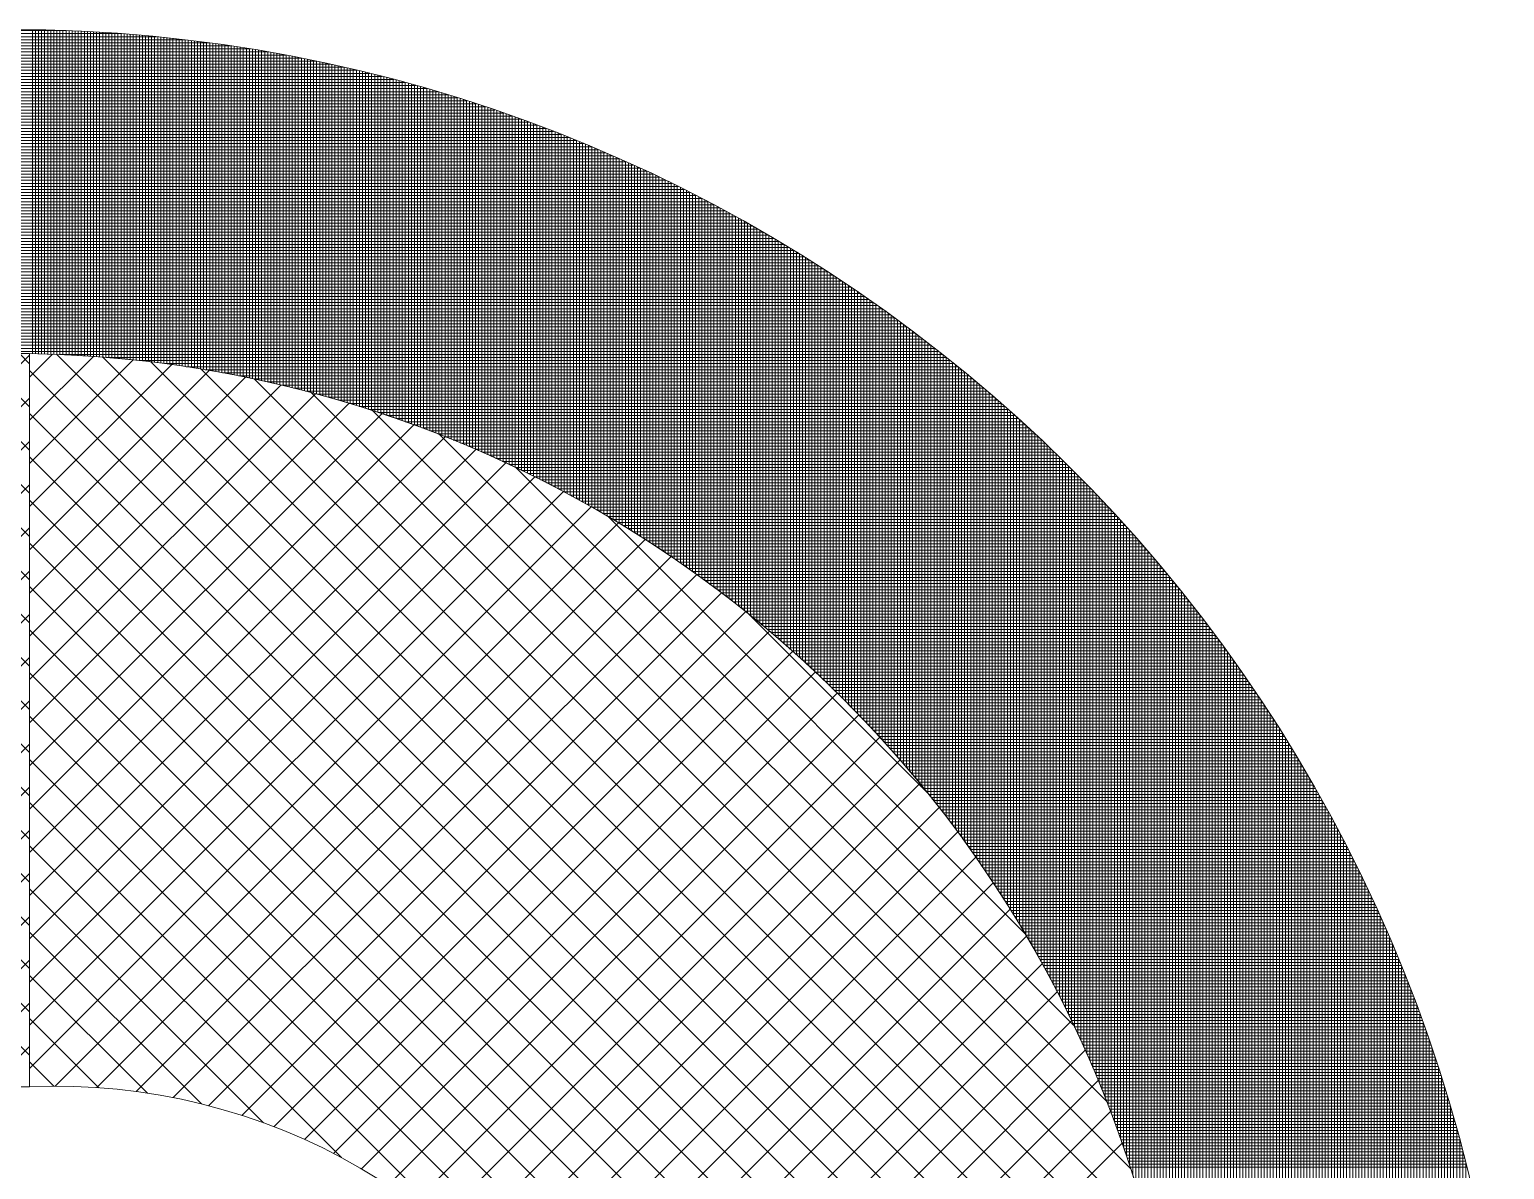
# Model space of a CAD drawing. Header units: inches. Extents: x -675 to 1187, y -924 to 1124.
# Drawn here: x 120.4 to 180.7, y 954.5 to 1001.2 of the extents above; entities that cross this region are included whole.
import ezdxf

# ---------------------------------------------------------------- set-up
doc = ezdxf.new("R2010")
doc.units = ezdxf.units.IN
doc.header["$MEASUREMENT"] = 0
for name, color, linetype, lineweight in [('A-Flor-Case', 7, 'Continuous', 20), ('A-Flor-Case-hatch', 50, 'Continuous', 9), ('Base_dwg', 8, 'Continuous', 9), ('core and shell', 50, 'Continuous', 9)]:
    doc.layers.add(name, color=color, linetype=linetype, lineweight=lineweight)

# ---------------------------------------------------------------- blocks, each defined once
blk = doc.blocks.new('Base_dwg-531197-Level 1 Copy 1')
at = {"layer": 'A-Flor-Case-hatch'}
h = blk.add_hatch(dxfattribs=at)
h.set_pattern_fill('FP_3', color=256, style=0, pattern_type=2)
h.set_pattern_definition([(135, (1250.674, 1815.875), (-0.8838835, -0.8838835), []), (225, (1250.674, 1815.875), (0.8838835, -0.8838835), [])])
h.paths.add_polyline_path([(1104.411, 1746.919), (1104.411, 1776.919), (914.894, 1776.919), (914.894, 1881.875), (1121.157, 1881.875), (1121.157, 1911.875), (884.894, 1911.875), (884.894, 1746.919), (1004.325, 1746.919)], flags=0)
at = {"layer": 'A-Flor-Case'}
blk.add_line((1121.157, 1911.868), (1121.157, 1881.875), dxfattribs=at)
at = {"layer": 'A-Flor-Case', "flags": 128}
blk.add_lwpolyline([(1104.411, 1746.919), (1104.411, 1776.919), (914.894, 1776.919), (914.894, 1881.875), (1121.157, 1881.875), (1121.157, 1911.875), (884.894, 1911.875), (884.894, 1746.919)], close=True, dxfattribs=at)
at = {"layer": 'A-Flor-Case'}
for centre, radius, start, end in [((1120.34, 1863.686), 48.189, 5.69455, 89.02903), ((1122.221, 1857.049), 24.849, 27.35656, 92.45545)]:
    blk.add_arc(centre, radius, start, end, dxfattribs=at)
at = {"layer": 'A-Flor-Case-hatch'}
for p, q in [((1121.157, 1910.908), (1122.092, 1911.843)), ((1121.157, 1909.14), (1123.769, 1911.753)), ((1122.266, 1911.836), (1165.635, 1868.468)), ((1124.146, 1911.724), (1167.403, 1868.468)), ((1121.157, 1907.372), (1125.393, 1911.609)), ((1121.157, 1905.605), (1126.969, 1911.417)), ((1121.157, 1903.837), (1128.499, 1911.179)), ((1121.157, 1911.178), (1163.867, 1868.468)), ((1126.11, 1911.528), (1168.182, 1869.456)), ((1128.172, 1911.234), (1167.888, 1871.518)), ((1121.157, 1902.069), (1129.987, 1910.899)), ((1121.157, 1900.301), (1131.435, 1910.58)), ((1130.35, 1910.824), (1167.478, 1873.696)), ((1121.157, 1898.534), (1132.847, 1910.224)), ((1132.671, 1910.271), (1166.924, 1876.017)), ((1121.157, 1896.766), (1134.223, 1909.832)), ((1121.157, 1909.411), (1162.099, 1868.468)), ((1121.157, 1894.998), (1135.565, 1909.407)), ((1135.174, 1909.535), (1166.189, 1878.52)), ((1121.157, 1893.23), (1136.875, 1908.949)), ((1121.157, 1891.463), (1138.155, 1908.461)), ((1137.925, 1908.552), (1165.206, 1881.271)), ((1121.157, 1889.695), (1139.405, 1907.943)), ((1121.157, 1907.643), (1160.332, 1868.468)), ((1121.157, 1887.927), (1140.626, 1907.397)), ((1141.044, 1907.2), (1163.854, 1884.39)), ((1121.157, 1886.159), (1141.82, 1906.823)), ((1121.157, 1884.391), (1142.987, 1906.222)), ((1121.157, 1905.875), (1158.564, 1868.468)), ((1121.157, 1882.624), (1144.127, 1905.595)), ((1144.817, 1905.196), (1161.85, 1888.163)), ((1122.198, 1881.898), (1145.242, 1904.942)), ((1121.157, 1904.107), (1156.796, 1868.468)), ((1123.909, 1881.84), (1146.332, 1904.264)), ((1125.515, 1881.679), (1147.398, 1903.562)), ((1127.032, 1881.428), (1148.439, 1902.835)), ((1121.157, 1902.339), (1155.028, 1868.468)), ((1128.471, 1881.099), (1149.456, 1902.084)), ((1129.84, 1880.701), (1150.45, 1901.31)), ((1150.553, 1901.227), (1157.881, 1893.899)), ((1121.157, 1900.572), (1153.261, 1868.468)), ((1131.147, 1880.239), (1151.42, 1900.513)), ((1132.395, 1879.72), (1152.367, 1899.692)), ((1121.157, 1898.804), (1151.493, 1868.468)), ((1133.588, 1879.145), (1153.291, 1898.848)), ((1134.73, 1878.52), (1154.192, 1897.982)), ((1121.157, 1897.036), (1149.725, 1868.468)), ((1135.823, 1877.845), (1155.07, 1897.092)), ((1136.868, 1877.122), (1155.926, 1896.18)), ((1121.157, 1895.268), (1147.957, 1868.468)), ((1137.867, 1876.353), (1156.758, 1895.244)), ((1138.821, 1875.54), (1157.567, 1894.285)), ((1121.157, 1893.501), (1146.19, 1868.468)), ((1139.73, 1874.681), (1158.353, 1893.303)), ((1140.595, 1873.778), (1159.115, 1892.298)), ((1121.157, 1891.733), (1133.915, 1878.974)), ((1141.415, 1872.83), (1159.854, 1891.269)), ((1142.19, 1871.838), (1160.569, 1890.216)), ((1121.157, 1889.965), (1130.724, 1880.398)), ((1142.919, 1870.799), (1161.259, 1889.138)), ((1121.157, 1888.197), (1128.181, 1881.172)), ((1143.601, 1869.713), (1161.924, 1888.036)), ((1121.157, 1886.43), (1125.973, 1881.613)), ((1144.234, 1868.578), (1162.564, 1886.908)), ((1145.891, 1868.468), (1163.178, 1885.755)), ((1121.157, 1884.662), (1123.983, 1881.835)), ((1147.659, 1868.468), (1163.766, 1884.575)), ((1149.427, 1868.468), (1164.327, 1883.367)), ((1121.157, 1882.894), (1122.153, 1881.898)), ((1151.195, 1868.468), (1164.859, 1882.132)), ((1152.962, 1868.468), (1165.362, 1880.867)), ((1154.73, 1868.468), (1165.835, 1879.572))]:
    blk.add_line(p, q, dxfattribs=at)
at = {"layer": 'core and shell'}
for p, q in [((1121.27, 1911.866), (1121.27, 1925.118)), ((1121.395, 1911.863), (1121.395, 1925.116)), ((1121.52, 1911.861), (1121.52, 1925.114)), ((1121.645, 1911.857), (1121.645, 1925.111)), ((1121.77, 1911.854), (1121.77, 1925.108)), ((1121.895, 1911.85), (1121.895, 1925.105)), ((1122.02, 1911.846), (1122.02, 1925.102)), ((1122.145, 1911.841), (1122.145, 1925.098)), ((1122.27, 1911.836), (1122.27, 1925.095)), ((1122.395, 1911.831), (1122.395, 1925.091)), ((1122.52, 1911.826), (1122.52, 1925.086)), ((1122.645, 1911.82), (1122.645, 1925.082)), ((1122.77, 1911.814), (1122.77, 1925.077)), ((1122.895, 1911.807), (1122.895, 1925.072)), ((1123.02, 1911.8), (1123.02, 1925.066)), ((1123.145, 1911.793), (1123.145, 1925.061)), ((1123.27, 1911.786), (1123.27, 1925.055)), ((1123.395, 1911.778), (1123.395, 1925.049)), ((1123.52, 1911.77), (1123.52, 1925.043)), ((1123.645, 1911.761), (1123.645, 1925.036)), ((1123.77, 1911.753), (1123.77, 1925.029)), ((1123.895, 1911.744), (1123.895, 1925.022)), ((1124.02, 1911.734), (1124.02, 1925.015)), ((1124.145, 1911.724), (1124.145, 1925.007)), ((1124.27, 1911.714), (1124.27, 1924.999)), ((1124.395, 1911.704), (1124.395, 1924.991)), ((1124.52, 1911.693), (1124.52, 1924.983)), ((1124.645, 1911.682), (1124.645, 1924.974)), ((1124.77, 1911.671), (1124.77, 1924.965)), ((1124.895, 1911.659), (1124.895, 1924.956)), ((1125.02, 1911.647), (1125.02, 1924.946)), ((1125.145, 1911.635), (1125.145, 1924.937)), ((1125.27, 1911.622), (1125.27, 1924.927)), ((1125.395, 1911.609), (1125.395, 1924.917)), ((1125.52, 1911.596), (1125.52, 1924.906)), ((1125.77, 1911.568), (1125.77, 1924.885)), ((1125.895, 1911.554), (1125.895, 1924.873)), ((1126.02, 1911.539), (1126.02, 1924.862)), ((1126.145, 1911.524), (1126.145, 1924.85)), ((1126.27, 1911.509), (1126.27, 1924.838)), ((1126.395, 1911.493), (1126.395, 1924.826)), ((1126.52, 1911.477), (1126.52, 1924.813)), ((1126.645, 1911.461), (1126.645, 1924.801)), ((1126.77, 1911.444), (1126.77, 1924.788)), ((1126.895, 1911.427), (1126.895, 1924.774)), ((1127.02, 1911.41), (1127.02, 1924.761)), ((1127.145, 1911.392), (1127.145, 1924.747)), ((1127.27, 1911.374), (1127.27, 1924.733)), ((1127.395, 1911.356), (1127.395, 1924.719)), ((1127.52, 1911.337), (1127.52, 1924.704)), ((1127.645, 1911.318), (1127.645, 1924.689)), ((1127.77, 1911.299), (1127.77, 1924.674)), ((1127.895, 1911.279), (1127.895, 1924.659)), ((1128.02, 1911.259), (1128.02, 1924.643)), ((1128.145, 1911.239), (1128.145, 1924.627)), ((1128.27, 1911.218), (1128.27, 1924.611)), ((1128.395, 1911.197), (1128.395, 1924.595)), ((1128.52, 1911.176), (1128.52, 1924.578)), ((1128.645, 1911.154), (1128.645, 1924.561)), ((1128.77, 1911.132), (1128.77, 1924.544)), ((1128.895, 1911.109), (1128.895, 1924.526)), ((1129.02, 1911.087), (1129.02, 1924.509)), ((1129.145, 1911.064), (1129.145, 1924.491)), ((1129.27, 1911.04), (1129.27, 1924.472)), ((1129.395, 1911.017), (1129.395, 1924.454)), ((1129.52, 1910.992), (1129.52, 1924.435)), ((1129.645, 1910.968), (1129.645, 1924.416)), ((1129.77, 1910.943), (1129.77, 1924.397)), ((1129.895, 1910.918), (1129.895, 1924.377)), ((1130.02, 1910.893), (1130.02, 1924.358)), ((1130.145, 1910.867), (1130.145, 1924.337)), ((1130.27, 1910.841), (1130.27, 1924.317)), ((1130.395, 1910.814), (1130.395, 1924.297)), ((1130.52, 1910.787), (1130.52, 1924.276)), ((1130.645, 1910.76), (1130.645, 1924.255)), ((1130.77, 1910.733), (1130.77, 1924.233)), ((1130.895, 1910.705), (1130.895, 1924.211)), ((1131.02, 1910.677), (1131.02, 1924.19)), ((1131.145, 1910.648), (1131.145, 1924.167)), ((1131.27, 1910.619), (1131.27, 1924.145)), ((1131.395, 1910.59), (1131.395, 1924.122)), ((1131.52, 1910.56), (1131.52, 1924.099)), ((1131.645, 1910.53), (1131.645, 1924.076)), ((1131.77, 1910.5), (1131.77, 1924.052)), ((1131.895, 1910.469), (1131.895, 1924.029)), ((1132.02, 1910.438), (1132.02, 1924.004)), ((1132.145, 1910.407), (1132.145, 1923.98)), ((1132.395, 1910.343), (1132.395, 1923.931)), ((1132.52, 1910.31), (1132.52, 1923.905)), ((1132.645, 1910.277), (1132.645, 1923.88)), ((1132.77, 1910.244), (1132.77, 1923.854)), ((1132.895, 1910.211), (1132.895, 1923.828)), ((1133.02, 1910.177), (1133.02, 1923.802)), ((1133.145, 1910.142), (1133.145, 1923.776)), ((1133.27, 1910.108), (1133.27, 1923.749)), ((1133.395, 1910.073), (1133.395, 1923.722)), ((1133.52, 1910.037), (1133.52, 1923.695)), ((1133.645, 1910.002), (1133.645, 1923.667)), ((1133.77, 1909.966), (1133.77, 1923.639)), ((1133.895, 1909.929), (1133.895, 1923.611)), ((1134.145, 1909.855), (1134.145, 1923.554)), ((1134.27, 1909.818), (1134.27, 1923.525)), ((1134.395, 1909.78), (1134.395, 1923.496)), ((1134.52, 1909.741), (1134.52, 1923.466)), ((1134.645, 1909.703), (1134.645, 1923.436)), ((1134.77, 1909.664), (1134.77, 1923.406)), ((1134.895, 1909.624), (1134.895, 1923.376)), ((1135.02, 1909.584), (1135.02, 1923.345)), ((1135.145, 1909.544), (1135.145, 1923.314)), ((1135.27, 1909.504), (1135.27, 1923.283)), ((1135.395, 1909.463), (1135.395, 1923.252)), ((1135.52, 1909.421), (1135.52, 1923.22)), ((1135.645, 1909.38), (1135.645, 1923.188)), ((1135.77, 1909.338), (1135.77, 1923.156)), ((1135.895, 1909.295), (1135.895, 1923.123)), ((1136.02, 1909.252), (1136.02, 1923.09)), ((1136.145, 1909.209), (1136.145, 1923.057)), ((1136.27, 1909.166), (1136.27, 1923.024)), ((1136.395, 1909.122), (1136.395, 1922.99)), ((1136.645, 1909.033), (1136.645, 1922.922)), ((1136.77, 1908.987), (1136.77, 1922.887)), ((1136.895, 1908.942), (1136.895, 1922.852)), ((1137.02, 1908.896), (1137.02, 1922.817)), ((1137.145, 1908.85), (1137.145, 1922.782)), ((1137.27, 1908.803), (1137.27, 1922.746)), ((1137.395, 1908.756), (1137.395, 1922.71)), ((1137.645, 1908.66), (1137.645, 1922.637)), ((1137.77, 1908.612), (1137.77, 1922.601)), ((1137.895, 1908.563), (1137.895, 1922.563)), ((1138.02, 1908.514), (1138.02, 1922.526)), ((1138.145, 1908.465), (1138.145, 1922.488)), ((1138.27, 1908.415), (1138.27, 1922.45)), ((1138.395, 1908.365), (1138.395, 1922.412)), ((1138.52, 1908.314), (1138.52, 1922.374)), ((1138.645, 1908.263), (1138.645, 1922.335)), ((1138.77, 1908.211), (1138.77, 1922.295)), ((1138.895, 1908.159), (1138.895, 1922.256)), ((1139.02, 1908.107), (1139.02, 1922.216)), ((1139.145, 1908.054), (1139.145, 1922.176)), ((1139.27, 1908.001), (1139.27, 1922.136)), ((1139.395, 1907.947), (1139.395, 1922.095)), ((1139.52, 1907.893), (1139.52, 1922.054)), ((1139.645, 1907.839), (1139.645, 1922.013)), ((1139.77, 1907.784), (1139.77, 1921.972)), ((1139.895, 1907.729), (1139.895, 1921.93)), ((1140.02, 1907.673), (1140.02, 1921.888)), ((1140.145, 1907.617), (1140.145, 1921.845)), ((1140.27, 1907.56), (1140.27, 1921.803)), ((1140.395, 1907.503), (1140.395, 1921.759)), ((1140.52, 1907.446), (1140.52, 1921.716)), ((1140.645, 1907.388), (1140.645, 1921.673)), ((1140.895, 1907.271), (1140.895, 1921.584)), ((1141.02, 1907.212), (1141.02, 1921.54)), ((1141.145, 1907.152), (1141.145, 1921.495)), ((1141.27, 1907.092), (1141.27, 1921.45)), ((1141.395, 1907.032), (1141.395, 1921.404)), ((1141.52, 1906.971), (1141.52, 1921.359)), ((1141.645, 1906.909), (1141.645, 1921.313)), ((1141.77, 1906.848), (1141.77, 1921.266)), ((1141.895, 1906.785), (1141.895, 1921.22)), ((1142.02, 1906.722), (1142.02, 1921.173)), ((1142.145, 1906.659), (1142.145, 1921.125)), ((1142.27, 1906.596), (1142.27, 1921.078)), ((1142.395, 1906.532), (1142.395, 1921.03)), ((1142.52, 1906.467), (1142.52, 1920.982)), ((1142.645, 1906.402), (1142.645, 1920.933)), ((1142.77, 1906.336), (1142.77, 1920.884)), ((1142.895, 1906.27), (1142.895, 1920.835)), ((1143.145, 1906.137), (1143.145, 1920.736)), ((1143.27, 1906.07), (1143.27, 1920.686)), ((1143.395, 1906.002), (1143.395, 1920.635)), ((1143.52, 1905.933), (1143.52, 1920.584)), ((1143.645, 1905.865), (1143.645, 1920.533)), ((1143.77, 1905.795), (1143.77, 1920.482)), ((1143.895, 1905.726), (1143.895, 1920.43)), ((1144.02, 1905.655), (1144.02, 1920.378)), ((1144.27, 1905.513), (1144.27, 1920.273)), ((1144.395, 1905.441), (1144.395, 1920.22)), ((1144.52, 1905.369), (1144.52, 1920.167)), ((1144.645, 1905.296), (1144.645, 1920.113)), ((1144.77, 1905.223), (1144.77, 1920.059)), ((1144.895, 1905.149), (1144.895, 1920.005)), ((1145.02, 1905.075), (1145.02, 1919.95)), ((1145.145, 1905), (1145.145, 1919.895)), ((1145.27, 1904.925), (1145.27, 1919.84)), ((1145.395, 1904.849), (1145.395, 1919.784)), ((1145.52, 1904.773), (1145.52, 1919.728)), ((1145.645, 1904.696), (1145.645, 1919.672)), ((1145.77, 1904.619), (1145.77, 1919.615)), ((1145.895, 1904.541), (1145.895, 1919.558)), ((1146.02, 1904.462), (1146.02, 1919.501)), ((1146.145, 1904.383), (1146.145, 1919.443)), ((1146.27, 1904.304), (1146.27, 1919.385)), ((1146.395, 1904.224), (1146.395, 1919.327)), ((1146.52, 1904.143), (1146.52, 1919.268)), ((1146.77, 1903.98), (1146.77, 1919.149)), ((1146.895, 1903.898), (1146.895, 1919.09)), ((1147.02, 1903.815), (1147.02, 1919.03)), ((1147.145, 1903.732), (1147.145, 1918.969)), ((1147.27, 1903.648), (1147.27, 1918.908)), ((1147.395, 1903.563), (1147.395, 1918.847)), ((1147.52, 1903.478), (1147.52, 1918.786)), ((1147.645, 1903.392), (1147.645, 1918.724)), ((1147.77, 1903.306), (1147.77, 1918.662)), ((1147.895, 1903.219), (1147.895, 1918.599)), ((1148.02, 1903.132), (1148.02, 1918.536)), ((1148.145, 1903.044), (1148.145, 1918.473)), ((1148.395, 1902.866), (1148.395, 1918.345)), ((1148.52, 1902.776), (1148.52, 1918.281)), ((1148.645, 1902.686), (1148.645, 1918.216)), ((1148.77, 1902.595), (1148.77, 1918.151)), ((1148.895, 1902.503), (1148.895, 1918.086)), ((1149.02, 1902.411), (1149.02, 1918.02)), ((1149.27, 1902.224), (1149.27, 1917.887)), ((1149.395, 1902.13), (1149.395, 1917.82)), ((1149.52, 1902.036), (1149.52, 1917.753)), ((1149.645, 1901.94), (1149.645, 1917.685)), ((1149.77, 1901.844), (1149.77, 1917.617)), ((1149.895, 1901.747), (1149.895, 1917.549)), ((1150.02, 1901.65), (1150.02, 1917.48)), ((1150.145, 1901.552), (1150.145, 1917.411)), ((1150.395, 1901.354), (1150.395, 1917.272)), ((1150.52, 1901.254), (1150.52, 1917.201)), ((1150.645, 1901.153), (1150.645, 1917.131)), ((1150.77, 1901.051), (1150.77, 1917.06)), ((1150.895, 1900.949), (1150.895, 1916.988)), ((1151.02, 1900.846), (1151.02, 1916.916)), ((1151.145, 1900.743), (1151.145, 1916.844)), ((1151.27, 1900.639), (1151.27, 1916.771)), ((1151.395, 1900.534), (1151.395, 1916.698)), ((1151.52, 1900.428), (1151.52, 1916.625)), ((1151.645, 1900.321), (1151.645, 1916.551)), ((1151.77, 1900.214), (1151.77, 1916.477)), ((1151.895, 1900.106), (1151.895, 1916.402)), ((1152.02, 1899.998), (1152.02, 1916.327)), ((1152.145, 1899.888), (1152.145, 1916.252)), ((1152.27, 1899.778), (1152.27, 1916.176)), ((1152.395, 1899.667), (1152.395, 1916.1)), ((1152.52, 1899.555), (1152.52, 1916.023)), ((1152.645, 1899.443), (1152.645, 1915.946)), ((1152.895, 1899.215), (1152.895, 1915.791)), ((1153.02, 1899.1), (1153.02, 1915.712)), ((1153.145, 1898.985), (1153.145, 1915.634)), ((1153.27, 1898.868), (1153.27, 1915.554)), ((1153.395, 1898.751), (1153.395, 1915.475)), ((1153.52, 1898.632), (1153.52, 1915.395)), ((1153.645, 1898.513), (1153.645, 1915.314)), ((1153.77, 1898.393), (1153.77, 1915.234)), ((1153.895, 1898.272), (1153.895, 1915.152)), ((1154.02, 1898.151), (1154.02, 1915.071)), ((1154.145, 1898.028), (1154.145, 1914.988)), ((1154.27, 1897.905), (1154.27, 1914.906)), ((1154.395, 1897.78), (1154.395, 1914.823)), ((1154.52, 1897.655), (1154.52, 1914.739)), ((1154.645, 1897.529), (1154.645, 1914.656)), ((1154.77, 1897.401), (1154.77, 1914.571)), ((1154.895, 1897.273), (1154.895, 1914.486)), ((1155.02, 1897.144), (1155.02, 1914.401)), ((1155.145, 1897.014), (1155.145, 1914.315)), ((1155.27, 1896.883), (1155.27, 1914.229)), ((1155.395, 1896.751), (1155.395, 1914.143)), ((1155.52, 1896.618), (1155.52, 1914.056)), ((1155.645, 1896.484), (1155.645, 1913.968)), ((1155.77, 1896.349), (1155.77, 1913.88)), ((1155.895, 1896.213), (1155.895, 1913.792)), ((1156.145, 1895.937), (1156.145, 1913.613)), ((1156.27, 1895.798), (1156.27, 1913.523)), ((1156.395, 1895.658), (1156.395, 1913.433)), ((1156.52, 1895.516), (1156.52, 1913.342)), ((1156.645, 1895.374), (1156.645, 1913.251)), ((1156.77, 1895.23), (1156.77, 1913.159)), ((1157.02, 1894.939), (1157.02, 1912.974)), ((1157.145, 1894.791), (1157.145, 1912.881)), ((1157.27, 1894.643), (1157.27, 1912.787)), ((1157.395, 1894.493), (1157.395, 1912.693)), ((1157.52, 1894.342), (1157.52, 1912.598)), ((1157.645, 1894.19), (1157.645, 1912.503)), ((1157.77, 1894.036), (1157.77, 1912.407)), ((1157.895, 1893.882), (1157.895, 1912.311)), ((1158.508, 1911.831), (1122.389, 1911.831)), ((1158.665, 1911.706), (1124.367, 1911.706)), ((1158.02, 1893.725), (1158.02, 1912.214)), ((1158.145, 1893.568), (1158.145, 1912.116)), ((1158.27, 1893.409), (1158.27, 1912.019)), ((1158.395, 1893.249), (1158.395, 1911.92)), ((1158.645, 1892.924), (1158.645, 1911.722)), ((1158.976, 1911.456), (1126.678, 1911.456)), ((1159.13, 1911.331), (1127.557, 1911.331)), ((1159.283, 1911.206), (1128.339, 1911.206)), ((1158.77, 1892.76), (1158.77, 1911.622)), ((1158.895, 1892.594), (1158.895, 1911.521)), ((1159.02, 1892.426), (1159.02, 1911.42)), ((1159.145, 1892.257), (1159.145, 1911.319)), ((1159.395, 1891.915), (1159.395, 1911.114)), ((1159.435, 1911.081), (1129.049, 1911.081)), ((1159.586, 1910.956), (1129.704, 1910.956)), ((1159.736, 1910.831), (1130.314, 1910.831)), ((1159.885, 1910.706), (1130.888, 1910.706)), ((1160.033, 1910.581), (1131.43, 1910.581)), ((1159.52, 1891.741), (1159.52, 1911.011)), ((1159.645, 1891.565), (1159.645, 1910.907)), ((1159.77, 1891.388), (1159.77, 1910.803)), ((1160.02, 1891.029), (1160.02, 1910.592)), ((1160.145, 1890.847), (1160.145, 1910.486)), ((1160.181, 1910.456), (1131.946, 1910.456)), ((1160.327, 1910.331), (1132.439, 1910.331)), ((1160.472, 1910.206), (1132.911, 1910.206)), ((1160.617, 1910.081), (1133.365, 1910.081)), ((1160.76, 1909.956), (1133.802, 1909.956)), ((1160.27, 1890.663), (1160.27, 1910.38)), ((1160.395, 1890.477), (1160.395, 1910.273)), ((1160.52, 1890.289), (1160.52, 1910.165)), ((1160.645, 1890.099), (1160.645, 1910.057)), ((1160.77, 1889.907), (1160.77, 1909.948)), ((1160.903, 1909.831), (1134.224, 1909.831)), ((1161.045, 1909.706), (1134.633, 1909.706)), ((1161.185, 1909.581), (1135.03, 1909.581)), ((1161.325, 1909.456), (1135.415, 1909.456)), ((1161.465, 1909.331), (1135.789, 1909.331)), ((1160.895, 1889.714), (1160.895, 1909.838)), ((1161.02, 1889.518), (1161.02, 1909.728)), ((1161.145, 1889.32), (1161.145, 1909.617)), ((1161.27, 1889.12), (1161.27, 1909.506)), ((1161.395, 1888.918), (1161.395, 1909.394)), ((1161.52, 1888.713), (1161.52, 1909.281)), ((1161.603, 1909.206), (1136.154, 1909.206)), ((1161.74, 1909.081), (1136.509, 1909.081)), ((1161.877, 1908.956), (1136.856, 1908.956)), ((1162.013, 1908.831), (1137.194, 1908.831)), ((1161.645, 1888.506), (1161.645, 1909.168)), ((1161.77, 1888.297), (1161.77, 1909.054)), ((1162.02, 1887.871), (1162.02, 1908.825)), ((1162.282, 1908.581), (1137.849, 1908.581)), ((1162.416, 1908.456), (1138.167, 1908.456)), ((1162.548, 1908.331), (1138.477, 1908.331)), ((1162.68, 1908.206), (1138.782, 1908.206)), ((1162.811, 1908.081), (1139.081, 1908.081)), ((1162.27, 1887.435), (1162.27, 1908.592)), ((1162.395, 1887.213), (1162.395, 1908.475)), ((1162.52, 1886.988), (1162.52, 1908.358)), ((1162.645, 1886.761), (1162.645, 1908.239)), ((1162.77, 1886.53), (1162.77, 1908.12)), ((1162.941, 1907.956), (1139.374, 1907.956)), ((1163.071, 1907.831), (1139.662, 1907.831)), ((1163.2, 1907.706), (1139.946, 1907.706)), ((1163.328, 1907.581), (1140.224, 1907.581)), ((1162.895, 1886.296), (1162.895, 1908.001)), ((1163.02, 1886.059), (1163.02, 1907.88)), ((1163.145, 1885.819), (1163.145, 1907.759)), ((1163.455, 1907.456), (1140.498, 1907.456)), ((1163.707, 1907.206), (1141.032, 1907.206)), ((1163.832, 1907.081), (1141.293, 1907.081)), ((1163.957, 1906.956), (1141.55, 1906.956)), ((1163.645, 1884.824), (1163.645, 1907.268)), ((1163.77, 1884.566), (1163.77, 1907.143)), ((1163.895, 1884.304), (1163.895, 1907.018)), ((1164.02, 1884.038), (1164.02, 1906.892)), ((1164.08, 1906.831), (1141.803, 1906.831)), ((1164.203, 1906.706), (1142.052, 1906.706)), ((1164.325, 1906.581), (1142.298, 1906.581)), ((1164.447, 1906.456), (1142.541, 1906.456)), ((1164.568, 1906.331), (1142.78, 1906.331)), ((1164.145, 1883.768), (1164.145, 1906.765)), ((1164.27, 1883.493), (1164.27, 1906.638)), ((1164.395, 1883.213), (1164.395, 1906.51)), ((1164.52, 1882.928), (1164.52, 1906.381)), ((1164.808, 1906.081), (1143.249, 1906.081)), ((1164.926, 1905.956), (1143.478, 1905.956)), ((1165.045, 1905.831), (1143.705, 1905.831)), ((1165.162, 1905.706), (1143.929, 1905.706)), ((1164.645, 1882.639), (1164.645, 1906.251)), ((1164.77, 1882.344), (1164.77, 1906.121)), ((1164.895, 1882.043), (1164.895, 1905.989)), ((1165.02, 1881.737), (1165.02, 1905.857)), ((1165.145, 1881.425), (1165.145, 1905.724)), ((1165.511, 1905.331), (1144.585, 1905.331)), ((1165.626, 1905.206), (1144.799, 1905.206)), ((1165.74, 1905.081), (1145.01, 1905.081)), ((1165.27, 1881.106), (1165.27, 1905.591)), ((1165.52, 1880.446), (1165.52, 1905.321)), ((1165.645, 1880.106), (1165.645, 1905.185)), ((1165.854, 1904.956), (1145.218, 1904.956)), ((1165.967, 1904.831), (1145.424, 1904.831)), ((1166.079, 1904.706), (1145.628, 1904.706)), ((1166.191, 1904.581), (1145.83, 1904.581)), ((1166.302, 1904.456), (1146.029, 1904.456)), ((1165.77, 1879.756), (1165.77, 1905.048)), ((1165.895, 1879.399), (1165.895, 1904.91)), ((1166.02, 1879.031), (1166.02, 1904.772)), ((1166.145, 1878.654), (1166.145, 1904.633)), ((1166.27, 1878.266), (1166.27, 1904.492)), ((1166.413, 1904.331), (1146.227, 1904.331)), ((1166.632, 1904.081), (1146.615, 1904.081)), ((1166.741, 1903.956), (1146.806, 1903.956)), ((1166.395, 1877.866), (1166.395, 1904.351)), ((1166.645, 1877.027), (1166.645, 1904.066)), ((1166.849, 1903.831), (1146.996, 1903.831)), ((1166.957, 1903.706), (1147.183, 1903.706)), ((1167.064, 1903.581), (1147.368, 1903.581)), ((1167.17, 1903.456), (1147.552, 1903.456)), ((1167.276, 1903.331), (1147.734, 1903.331)), ((1166.895, 1876.127), (1166.895, 1903.778)), ((1167.02, 1875.649), (1167.02, 1903.632)), ((1167.145, 1875.15), (1167.145, 1903.486)), ((1167.27, 1874.628), (1167.27, 1903.338)), ((1167.381, 1903.206), (1147.914, 1903.206)), ((1167.486, 1903.081), (1148.092, 1903.081)), ((1167.694, 1902.831), (1148.444, 1902.831)), ((1167.797, 1902.706), (1148.617, 1902.706)), ((1167.52, 1873.494), (1167.52, 1903.04)), ((1167.645, 1872.872), (1167.645, 1902.89)), ((1168.001, 1902.456), (1148.959, 1902.456)), ((1168.103, 1902.331), (1149.127, 1902.331)), ((1168.204, 1902.206), (1149.294, 1902.206)), ((1168.304, 1902.081), (1149.46, 1902.081)), ((1168.02, 1870.669), (1168.02, 1902.433)), ((1168.145, 1869.754), (1168.145, 1902.279)), ((1168.27, 1868.672), (1168.27, 1902.123)), ((1168.404, 1901.956), (1149.624, 1901.956)), ((1168.503, 1901.831), (1149.787, 1901.831)), ((1168.602, 1901.706), (1149.948, 1901.706)), ((1168.7, 1901.581), (1150.108, 1901.581)), ((1168.395, 1868.468), (1168.395, 1901.967)), ((1168.52, 1868.468), (1168.52, 1901.809)), ((1168.645, 1868.468), (1168.645, 1901.651)), ((1168.77, 1868.468), (1168.77, 1901.491)), ((1168.991, 1901.206), (1150.579, 1901.206)), ((1169.088, 1901.081), (1150.733, 1901.081)), ((1169.183, 1900.956), (1150.886, 1900.956)), ((1169.02, 1868.468), (1169.02, 1901.169)), ((1169.145, 1868.468), (1169.145, 1901.006)), ((1169.27, 1868.468), (1169.27, 1900.842)), ((1169.278, 1900.831), (1151.038, 1900.831)), ((1169.373, 1900.706), (1151.189, 1900.706)), ((1169.467, 1900.581), (1151.338, 1900.581)), ((1169.561, 1900.456), (1151.487, 1900.456)), ((1169.654, 1900.331), (1151.634, 1900.331)), ((1169.395, 1868.468), (1169.395, 1900.677)), ((1169.52, 1868.468), (1169.52, 1900.51)), ((1169.645, 1868.468), (1169.645, 1900.343)), ((1169.746, 1900.206), (1151.779, 1900.206)), ((1169.839, 1900.081), (1151.924, 1900.081)), ((1169.93, 1899.956), (1152.067, 1899.956)), ((1170.112, 1899.706), (1152.351, 1899.706)), ((1169.77, 1868.468), (1169.77, 1900.174)), ((1169.895, 1868.468), (1169.895, 1900.004)), ((1170.145, 1868.468), (1170.145, 1899.661)), ((1170.202, 1899.581), (1152.491, 1899.581)), ((1170.292, 1899.456), (1152.63, 1899.456)), ((1170.47, 1899.206), (1152.905, 1899.206)), ((1170.559, 1899.081), (1153.041, 1899.081)), ((1170.27, 1868.468), (1170.27, 1899.487)), ((1170.395, 1868.468), (1170.395, 1899.312)), ((1170.52, 1868.468), (1170.52, 1899.136)), ((1170.734, 1898.831), (1153.309, 1898.831)), ((1170.821, 1898.706), (1153.442, 1898.706)), ((1170.907, 1898.581), (1153.574, 1898.581)), ((1170.993, 1898.456), (1153.705, 1898.456)), ((1170.77, 1868.468), (1170.77, 1898.779)), ((1170.895, 1868.468), (1170.895, 1898.599)), ((1171.079, 1898.331), (1153.834, 1898.331)), ((1171.164, 1898.206), (1153.963, 1898.206)), ((1171.249, 1898.081), (1154.091, 1898.081)), ((1171.333, 1897.956), (1154.218, 1897.956)), ((1171.417, 1897.831), (1154.344, 1897.831)), ((1171.02, 1868.468), (1171.02, 1898.417)), ((1171.145, 1868.468), (1171.145, 1898.234)), ((1171.27, 1868.468), (1171.27, 1898.049)), ((1171.395, 1868.468), (1171.395, 1897.863)), ((1171.5, 1897.706), (1154.469, 1897.706)), ((1171.583, 1897.581), (1154.593, 1897.581)), ((1171.665, 1897.456), (1154.716, 1897.456)), ((1171.747, 1897.331), (1154.839, 1897.331)), ((1171.52, 1868.468), (1171.52, 1897.676)), ((1171.645, 1868.468), (1171.645, 1897.487)), ((1171.77, 1868.468), (1171.77, 1897.297)), ((1171.829, 1897.206), (1154.96, 1897.206)), ((1171.91, 1897.081), (1155.081, 1897.081)), ((1171.991, 1896.956), (1155.2, 1896.956)), ((1172.071, 1896.831), (1155.319, 1896.831)), ((1172.151, 1896.706), (1155.437, 1896.706)), ((1171.895, 1868.468), (1171.895, 1897.104)), ((1172.02, 1868.468), (1172.02, 1896.911)), ((1172.145, 1868.468), (1172.145, 1896.716)), ((1172.231, 1896.581), (1155.555, 1896.581)), ((1172.31, 1896.456), (1155.671, 1896.456)), ((1172.388, 1896.331), (1155.786, 1896.331)), ((1172.466, 1896.206), (1155.901, 1896.206)), ((1172.27, 1868.468), (1172.27, 1896.519)), ((1172.395, 1868.468), (1172.395, 1896.32)), ((1172.52, 1868.468), (1172.52, 1896.12)), ((1172.622, 1895.956), (1156.128, 1895.956)), ((1172.698, 1895.831), (1156.24, 1895.831)), ((1172.775, 1895.706), (1156.352, 1895.706)), ((1172.851, 1895.581), (1156.463, 1895.581)), ((1172.927, 1895.456), (1156.573, 1895.456)), ((1172.645, 1868.468), (1172.645, 1895.918)), ((1172.77, 1868.468), (1172.77, 1895.714)), ((1172.895, 1868.468), (1172.895, 1895.509)), ((1173.002, 1895.331), (1156.682, 1895.331)), ((1173.077, 1895.206), (1156.79, 1895.206)), ((1173.226, 1894.956), (1157.005, 1894.956)), ((1173.299, 1894.831), (1157.111, 1894.831)), ((1173.02, 1868.468), (1173.02, 1895.301)), ((1173.145, 1868.468), (1173.145, 1895.092)), ((1173.27, 1868.468), (1173.27, 1894.881)), ((1173.373, 1894.706), (1157.217, 1894.706)), ((1173.446, 1894.581), (1157.322, 1894.581)), ((1173.59, 1894.331), (1157.529, 1894.331)), ((1173.662, 1894.206), (1157.632, 1894.206)), ((1173.395, 1868.468), (1173.395, 1894.668)), ((1173.645, 1868.468), (1173.645, 1894.236)), ((1173.733, 1894.081), (1157.734, 1894.081)), ((1173.804, 1893.956), (1157.835, 1893.956)), ((1173.875, 1893.831), (1157.936, 1893.831)), ((1173.945, 1893.706), (1158.035, 1893.706)), ((1173.77, 1868.468), (1173.77, 1894.017)), ((1173.895, 1868.468), (1173.895, 1893.795)), ((1174.015, 1893.581), (1158.135, 1893.581)), ((1174.084, 1893.456), (1158.233, 1893.456)), ((1174.153, 1893.331), (1158.331, 1893.331)), ((1174.222, 1893.206), (1158.428, 1893.206)), ((1174.02, 1868.468), (1174.02, 1893.572)), ((1174.145, 1868.468), (1174.145, 1893.346)), ((1174.27, 1868.468), (1174.27, 1893.118)), ((1174.358, 1892.956), (1158.621, 1892.956)), ((1174.426, 1892.831), (1158.716, 1892.831)), ((1174.493, 1892.706), (1158.811, 1892.706)), ((1174.56, 1892.581), (1158.905, 1892.581)), ((1174.626, 1892.456), (1158.998, 1892.456)), ((1174.395, 1868.468), (1174.395, 1892.888)), ((1174.52, 1868.468), (1174.52, 1892.656)), ((1174.645, 1868.468), (1174.645, 1892.421)), ((1174.692, 1892.331), (1159.091, 1892.331)), ((1174.758, 1892.206), (1159.183, 1892.206)), ((1174.888, 1891.956), (1159.365, 1891.956)), ((1174.953, 1891.831), (1159.455, 1891.831)), ((1174.77, 1868.468), (1174.77, 1892.183)), ((1174.895, 1868.468), (1174.895, 1891.943)), ((1175.081, 1891.581), (1159.634, 1891.581)), ((1175.208, 1891.331), (1159.81, 1891.331)), ((1175.333, 1891.081), (1159.984, 1891.081)), ((1175.457, 1890.831), (1160.156, 1890.831)), ((1175.579, 1890.581), (1160.325, 1890.581)), ((1175.64, 1890.456), (1160.409, 1890.456)), ((1175.7, 1890.331), (1160.492, 1890.331)), ((1175.76, 1890.206), (1160.575, 1890.206)), ((1175.82, 1890.081), (1160.657, 1890.081)), ((1175.645, 1868.468), (1175.645, 1890.445)), ((1175.77, 1868.468), (1175.77, 1890.185)), ((1175.879, 1889.956), (1160.738, 1889.956)), ((1175.938, 1889.831), (1160.819, 1889.831)), ((1175.997, 1889.706), (1160.9, 1889.706)), ((1176.055, 1889.581), (1160.98, 1889.581)), ((1176.113, 1889.456), (1161.059, 1889.456)), ((1175.895, 1868.468), (1175.895, 1889.922)), ((1176.02, 1868.468), (1176.02, 1889.656)), ((1176.145, 1868.468), (1176.145, 1889.386)), ((1176.171, 1889.331), (1161.138, 1889.331)), ((1176.228, 1889.206), (1161.216, 1889.206)), ((1176.285, 1889.081), (1161.294, 1889.081)), ((1176.341, 1888.956), (1161.371, 1888.956)), ((1176.27, 1868.468), (1176.27, 1889.113)), ((1176.453, 1888.706), (1161.524, 1888.706)), ((1176.509, 1888.581), (1161.6, 1888.581)), ((1176.564, 1888.456), (1161.675, 1888.456)), ((1176.619, 1888.331), (1161.75, 1888.331)), ((1176.674, 1888.206), (1161.824, 1888.206)), ((1176.52, 1868.468), (1176.52, 1888.556)), ((1176.645, 1868.468), (1176.645, 1888.272)), ((1176.782, 1887.956), (1161.971, 1887.956)), ((1176.835, 1887.831), (1162.043, 1887.831)), ((1176.889, 1887.706), (1162.115, 1887.706)), ((1176.942, 1887.581), (1162.187, 1887.581)), ((1176.77, 1868.468), (1176.77, 1887.983)), ((1176.895, 1868.468), (1176.895, 1887.691)), ((1176.994, 1887.456), (1162.258, 1887.456)), ((1177.047, 1887.331), (1162.329, 1887.331)), ((1177.098, 1887.206), (1162.399, 1887.206)), ((1177.15, 1887.081), (1162.469, 1887.081)), ((1177.02, 1868.468), (1177.02, 1887.394)), ((1177.145, 1868.468), (1177.145, 1887.093)), ((1177.201, 1886.956), (1162.538, 1886.956)), ((1177.252, 1886.831), (1162.607, 1886.831)), ((1177.303, 1886.706), (1162.675, 1886.706)), ((1177.353, 1886.581), (1162.742, 1886.581)), ((1177.404, 1886.456), (1162.81, 1886.456)), ((1177.27, 1868.468), (1177.27, 1886.788)), ((1177.395, 1868.468), (1177.395, 1886.477)), ((1177.453, 1886.331), (1162.876, 1886.331)), ((1177.503, 1886.206), (1162.943, 1886.206)), ((1177.552, 1886.081), (1163.009, 1886.081)), ((1177.6, 1885.956), (1163.074, 1885.956)), ((1177.649, 1885.831), (1163.139, 1885.831)), ((1177.52, 1868.468), (1177.52, 1886.162)), ((1177.645, 1868.468), (1177.645, 1885.841)), ((1177.697, 1885.706), (1163.203, 1885.706)), ((1177.792, 1885.456), (1163.331, 1885.456)), ((1177.887, 1885.206), (1163.457, 1885.206)), ((1177.77, 1868.468), (1177.77, 1885.515)), ((1177.895, 1868.468), (1177.895, 1885.183)), ((1177.979, 1884.956), (1163.58, 1884.956)), ((1178.025, 1884.831), (1163.642, 1884.831)), ((1178.071, 1884.706), (1163.703, 1884.706)), ((1178.116, 1884.581), (1163.763, 1884.581)), ((1178.02, 1868.468), (1178.02, 1884.845)), ((1178.161, 1884.456), (1163.823, 1884.456)), ((1178.206, 1884.331), (1163.882, 1884.331)), ((1178.251, 1884.206), (1163.941, 1884.206)), ((1178.295, 1884.081), (1164, 1884.081)), ((1178.339, 1883.956), (1164.058, 1883.956)), ((1178.145, 1868.468), (1178.145, 1884.502)), ((1178.27, 1868.468), (1178.27, 1884.151)), ((1178.382, 1883.831), (1164.116, 1883.831)), ((1178.425, 1883.706), (1164.173, 1883.706)), ((1178.468, 1883.581), (1164.23, 1883.581)), ((1178.511, 1883.456), (1164.287, 1883.456)), ((1178.395, 1868.468), (1178.395, 1883.794)), ((1178.52, 1868.468), (1178.52, 1883.429)), ((1178.553, 1883.331), (1164.343, 1883.331)), ((1178.595, 1883.206), (1164.398, 1883.206)), ((1178.637, 1883.081), (1164.453, 1883.081)), ((1178.679, 1882.956), (1164.508, 1882.956)), ((1178.72, 1882.831), (1164.562, 1882.831)), ((1178.645, 1868.468), (1178.645, 1883.057)), ((1178.761, 1882.706), (1164.616, 1882.706)), ((1178.801, 1882.581), (1164.67, 1882.581)), ((1178.841, 1882.456), (1164.723, 1882.456)), ((1178.881, 1882.331), (1164.776, 1882.331)), ((1178.921, 1882.206), (1164.828, 1882.206)), ((1178.77, 1868.468), (1178.77, 1882.677)), ((1178.895, 1868.468), (1178.895, 1882.288)), ((1178.96, 1882.081), (1164.88, 1882.081)), ((1178.999, 1881.956), (1164.931, 1881.956)), ((1179.038, 1881.831), (1164.982, 1881.831)), ((1179.077, 1881.706), (1165.033, 1881.706)), ((1179.115, 1881.581), (1165.083, 1881.581)), ((1179.02, 1868.468), (1179.02, 1881.889)), ((1179.153, 1881.456), (1165.133, 1881.456)), ((1179.19, 1881.331), (1165.182, 1881.331)), ((1179.228, 1881.206), (1165.231, 1881.206)), ((1179.265, 1881.081), (1165.28, 1881.081)), ((1179.302, 1880.956), (1165.328, 1880.956)), ((1179.145, 1868.468), (1179.145, 1881.481)), ((1179.27, 1868.468), (1179.27, 1881.063)), ((1179.338, 1880.831), (1165.376, 1880.831)), ((1179.374, 1880.706), (1165.423, 1880.706)), ((1179.41, 1880.581), (1165.47, 1880.581)), ((1179.446, 1880.456), (1165.517, 1880.456)), ((1179.481, 1880.331), (1165.563, 1880.331)), ((1179.395, 1868.468), (1179.395, 1880.633)), ((1179.516, 1880.206), (1165.609, 1880.206)), ((1179.551, 1880.081), (1165.654, 1880.081)), ((1179.585, 1879.956), (1165.699, 1879.956)), ((1179.62, 1879.831), (1165.744, 1879.831)), ((1179.52, 1868.468), (1179.52, 1880.192)), ((1179.645, 1868.468), (1179.645, 1879.737)), ((1179.653, 1879.706), (1165.788, 1879.706)), ((1179.687, 1879.581), (1165.832, 1879.581)), ((1179.72, 1879.456), (1165.875, 1879.456)), ((1179.753, 1879.331), (1165.918, 1879.331)), ((1179.786, 1879.206), (1165.961, 1879.206)), ((1179.77, 1868.468), (1179.77, 1879.267)), ((1179.819, 1879.081), (1166.003, 1879.081)), ((1179.851, 1878.956), (1166.045, 1878.956)), ((1179.883, 1878.831), (1166.087, 1878.831)), ((1179.915, 1878.706), (1166.128, 1878.706)), ((1179.946, 1878.581), (1166.169, 1878.581)), ((1179.895, 1868.468), (1179.895, 1878.783))]:
    blk.add_line(p, q, dxfattribs=at)
at = {"layer": 'core and shell', "flags": 128}
for points in [[(1122.653, 1925.081), (1120.34, 1925.081), (1106.166, 1925.081)], [(1124.888, 1924.956), (1120.34, 1924.956), (1106.166, 1924.956)], [(1126.339, 1924.831), (1120.34, 1924.831), (1106.166, 1924.831)], [(1127.499, 1924.706), (1120.34, 1924.706), (1106.166, 1924.706)], [(1128.495, 1924.581), (1120.34, 1924.581), (1106.166, 1924.581)], [(1129.379, 1924.456), (1120.34, 1924.456), (1106.166, 1924.456)], [(1158.821, 1911.581), (1125.645, 1911.581), (1125.645, 1924.895)], [(1130.183, 1924.331), (1120.34, 1924.331), (1106.166, 1924.331)], [(1130.924, 1924.206), (1120.34, 1924.206), (1106.166, 1924.206)], [(1131.616, 1924.081), (1120.34, 1924.081), (1106.166, 1924.081)], [(1132.27, 1910.375), (1132.27, 1923.956), (1120.34, 1923.956), (1106.166, 1923.956)], [(1132.881, 1923.831), (1120.34, 1923.831), (1106.166, 1923.831)], [(1133.466, 1923.706), (1120.34, 1923.706), (1106.166, 1923.706)], [(1134.02, 1909.892), (1134.02, 1923.583), (1120.34, 1923.583), (1106.166, 1923.583)], [(1134.561, 1923.456), (1120.34, 1923.456), (1106.166, 1923.456)], [(1135.077, 1923.331), (1120.34, 1923.331), (1106.166, 1923.331)], [(1135.574, 1923.206), (1120.34, 1923.206), (1106.166, 1923.206)], [(1136.054, 1923.081), (1120.34, 1923.081), (1106.166, 1923.081)], [(1136.52, 1909.077), (1136.52, 1922.956), (1120.34, 1922.956), (1106.166, 1922.956)], [(1136.97, 1922.831), (1120.34, 1922.831), (1106.166, 1922.831)], [(1137.409, 1922.706), (1120.34, 1922.706), (1106.166, 1922.706)], [(1137.835, 1922.581), (1120.34, 1922.581), (1106.166, 1922.581)], [(1162.145, 1887.655), (1162.145, 1908.709), (1137.525, 1908.709), (1137.525, 1922.674)], [(1138.25, 1922.456), (1120.34, 1922.456), (1106.166, 1922.456)], [(1138.656, 1922.331), (1120.34, 1922.331), (1106.166, 1922.331)], [(1139.051, 1922.206), (1120.34, 1922.206), (1106.166, 1922.206)], [(1139.438, 1922.081), (1120.34, 1922.081), (1106.166, 1922.081)], [(1139.816, 1921.956), (1120.34, 1921.956), (1106.166, 1921.956)], [(1140.186, 1921.831), (1120.34, 1921.831), (1106.166, 1921.831)], [(1140.548, 1921.706), (1120.34, 1921.706), (1106.166, 1921.706)], [(1140.904, 1921.581), (1120.34, 1921.581), (1106.166, 1921.581)], [(1141.252, 1921.456), (1120.34, 1921.456), (1106.166, 1921.456)], [(1163.581, 1907.331), (1140.77, 1907.331), (1140.77, 1921.629)], [(1141.594, 1921.331), (1120.34, 1921.331), (1106.166, 1921.331)], [(1141.93, 1921.206), (1120.34, 1921.206), (1106.166, 1921.206)], [(1142.261, 1921.081), (1120.34, 1921.081), (1106.166, 1921.081)], [(1142.585, 1920.956), (1120.34, 1920.956), (1106.166, 1920.956)], [(1142.904, 1920.831), (1120.34, 1920.831), (1106.166, 1920.831)], [(1164.688, 1906.206), (1143.02, 1906.206), (1143.02, 1920.785)], [(1143.218, 1920.706), (1120.34, 1920.706), (1106.166, 1920.706)], [(1143.527, 1920.581), (1120.34, 1920.581), (1106.166, 1920.581)], [(1143.832, 1920.456), (1120.34, 1920.456), (1106.166, 1920.456)], [(1144.132, 1920.331), (1120.34, 1920.331), (1106.166, 1920.331)], [(1144.427, 1920.206), (1120.34, 1920.206), (1106.166, 1920.206)], [(1165.279, 1905.581), (1144.145, 1905.581), (1144.145, 1920.326)], [(1144.718, 1920.081), (1120.34, 1920.081), (1106.166, 1920.081)], [(1145.005, 1919.956), (1120.34, 1919.956), (1106.166, 1919.956)], [(1145.289, 1919.831), (1120.34, 1919.831), (1106.166, 1919.831)], [(1145.568, 1919.706), (1120.34, 1919.706), (1106.166, 1919.706)], [(1145.844, 1919.581), (1120.34, 1919.581), (1106.166, 1919.581)], [(1146.116, 1919.456), (1120.34, 1919.456), (1106.166, 1919.456)], [(1146.385, 1919.331), (1120.34, 1919.331), (1106.166, 1919.331)], [(1146.645, 1904.062), (1146.645, 1919.209), (1120.34, 1919.209), (1106.166, 1919.209)], [(1146.912, 1919.081), (1120.34, 1919.081), (1106.166, 1919.081)], [(1147.171, 1918.956), (1120.34, 1918.956), (1106.166, 1918.956)], [(1147.427, 1918.831), (1120.34, 1918.831), (1106.166, 1918.831)], [(1147.68, 1918.706), (1120.34, 1918.706), (1106.166, 1918.706)], [(1147.931, 1918.581), (1120.34, 1918.581), (1106.166, 1918.581)], [(1148.178, 1918.456), (1120.34, 1918.456), (1106.166, 1918.456)], [(1148.422, 1918.331), (1120.34, 1918.331), (1106.166, 1918.331)], [(1167.59, 1902.956), (1148.27, 1902.956), (1148.27, 1918.409)], [(1148.664, 1918.206), (1120.34, 1918.206), (1106.166, 1918.206)], [(1148.904, 1918.081), (1120.34, 1918.081), (1106.166, 1918.081)], [(1149.145, 1902.318), (1149.145, 1917.954), (1120.34, 1917.954), (1106.166, 1917.954)], [(1149.375, 1917.831), (1120.34, 1917.831), (1106.166, 1917.831)], [(1149.607, 1917.706), (1120.34, 1917.706), (1106.166, 1917.706)], [(1149.836, 1917.581), (1120.34, 1917.581), (1106.166, 1917.581)], [(1150.063, 1917.456), (1120.34, 1917.456), (1106.166, 1917.456)], [(1150.289, 1917.331), (1120.34, 1917.331), (1106.166, 1917.331)], [(1150.511, 1917.206), (1120.34, 1917.206), (1106.166, 1917.206)], [(1168.798, 1901.456), (1150.27, 1901.456), (1150.27, 1917.342)], [(1150.732, 1917.081), (1120.34, 1917.081), (1106.166, 1917.081)], [(1150.951, 1916.956), (1120.34, 1916.956), (1106.166, 1916.956)], [(1151.167, 1916.831), (1120.34, 1916.831), (1106.166, 1916.831)], [(1151.382, 1916.706), (1120.34, 1916.706), (1106.166, 1916.706)], [(1151.594, 1916.581), (1120.34, 1916.581), (1106.166, 1916.581)], [(1151.805, 1916.456), (1120.34, 1916.456), (1106.166, 1916.456)], [(1152.013, 1916.331), (1120.34, 1916.331), (1106.166, 1916.331)], [(1152.22, 1916.206), (1120.34, 1916.206), (1106.166, 1916.206)], [(1152.425, 1916.081), (1120.34, 1916.081), (1106.166, 1916.081)], [(1152.628, 1915.956), (1120.34, 1915.956), (1106.166, 1915.956)], [(1152.83, 1915.831), (1120.34, 1915.831), (1106.166, 1915.831)], [(1153.03, 1915.706), (1120.34, 1915.706), (1106.166, 1915.706)], [(1153.228, 1915.581), (1120.34, 1915.581), (1106.166, 1915.581)], [(1153.424, 1915.456), (1120.34, 1915.456), (1106.166, 1915.456)], [(1153.619, 1915.331), (1120.34, 1915.331), (1106.166, 1915.331)], [(1170.381, 1899.331), (1152.77, 1899.331), (1152.77, 1915.869)], [(1153.812, 1915.206), (1120.34, 1915.206), (1106.166, 1915.206)], [(1154.004, 1915.081), (1120.34, 1915.081), (1106.166, 1915.081)], [(1154.194, 1914.956), (1120.34, 1914.956), (1106.166, 1914.956)], [(1154.382, 1914.831), (1120.34, 1914.831), (1106.166, 1914.831)], [(1154.57, 1914.706), (1120.34, 1914.706), (1106.166, 1914.706)], [(1154.755, 1914.581), (1120.34, 1914.581), (1106.166, 1914.581)], [(1154.939, 1914.456), (1120.34, 1914.456), (1106.166, 1914.456)], [(1155.122, 1914.331), (1120.34, 1914.331), (1106.166, 1914.331)], [(1155.303, 1914.206), (1120.34, 1914.206), (1106.166, 1914.206)], [(1155.483, 1914.081), (1120.34, 1914.081), (1106.166, 1914.081)], [(1155.662, 1913.956), (1120.34, 1913.956), (1106.166, 1913.956)], [(1155.839, 1913.831), (1120.34, 1913.831), (1106.166, 1913.831)], [(1172.544, 1896.081), (1156.02, 1896.081), (1156.02, 1913.703), (1120.34, 1913.703), (1106.166, 1913.703)], [(1156.19, 1913.581), (1120.34, 1913.581), (1106.166, 1913.581)], [(1156.363, 1913.456), (1120.34, 1913.456), (1106.166, 1913.456)], [(1156.535, 1913.331), (1120.34, 1913.331), (1106.166, 1913.331)], [(1156.706, 1913.206), (1120.34, 1913.206), (1106.166, 1913.206)], [(1156.875, 1913.081), (1120.34, 1913.081), (1106.166, 1913.081)], [(1157.044, 1912.956), (1120.34, 1912.956), (1106.166, 1912.956)], [(1173.152, 1895.081), (1156.895, 1895.081), (1156.895, 1913.067)], [(1157.211, 1912.831), (1120.34, 1912.831), (1106.166, 1912.831)], [(1157.377, 1912.706), (1120.34, 1912.706), (1106.166, 1912.706)], [(1157.542, 1912.581), (1120.34, 1912.581), (1106.166, 1912.581)], [(1157.706, 1912.456), (1120.34, 1912.456), (1106.166, 1912.456)], [(1157.868, 1912.331), (1120.34, 1912.331), (1106.166, 1912.331)], [(1158.03, 1912.206), (1120.34, 1912.206), (1106.166, 1912.206)], [(1158.19, 1912.081), (1120.34, 1912.081), (1106.166, 1912.081)], [(1158.349, 1911.956), (1120.34, 1911.956), (1106.166, 1911.956)], [(1174.29, 1893.081), (1158.52, 1893.081), (1158.52, 1911.821)], [(1174.823, 1892.081), (1159.27, 1892.081), (1159.27, 1911.217)], [(1175.27, 1868.468), (1175.27, 1891.207), (1159.898, 1891.207), (1159.898, 1910.698)], [(1176.728, 1888.081), (1161.895, 1888.081), (1161.895, 1908.94)], [(1177.745, 1885.581), (1163.27, 1885.581), (1163.27, 1907.637)], [(1177.84, 1885.331), (1163.395, 1885.331), (1163.395, 1907.515)], [(1177.933, 1885.081), (1163.52, 1885.081), (1163.52, 1907.392)], [(1165.395, 1880.78), (1165.395, 1905.456), (1144.369, 1905.456)], [(1180.216, 1877.456), (1166.52, 1877.456), (1166.52, 1904.209), (1146.422, 1904.209)], [(1180.41, 1876.581), (1166.77, 1876.581), (1166.77, 1903.922)], [(1180.893, 1874.081), (1167.395, 1874.081), (1167.395, 1903.19)], [(1181.185, 1872.206), (1167.77, 1872.206), (1167.77, 1902.739)], [(1167.895, 1871.475), (1167.895, 1902.586), (1148.789, 1902.586)], [(1168.895, 1868.468), (1168.895, 1901.331), (1150.423, 1901.331)], [(1170.02, 1868.468), (1170.02, 1899.833), (1152.21, 1899.833)], [(1170.645, 1868.468), (1170.645, 1898.958), (1153.175, 1898.958)], [(1173.52, 1868.468), (1173.52, 1894.453), (1157.426, 1894.453)], [(1175.02, 1868.468), (1175.02, 1891.7), (1159.545, 1891.7)], [(1175.145, 1868.468), (1175.145, 1891.455), (1159.722, 1891.455)], [(1175.395, 1868.468), (1175.395, 1890.956), (1160.07, 1890.956)], [(1175.52, 1868.468), (1175.52, 1890.702), (1160.241, 1890.702)], [(1176.395, 1868.468), (1176.395, 1888.836), (1161.448, 1888.836)]]:
    blk.add_lwpolyline(points, dxfattribs=at)
at = {"layer": 'core and shell'}
for radius in [61.439, 48.189]:
    blk.add_arc((1120.34, 1863.686), radius, 5.69455, 90, dxfattribs=at)

msp = doc.modelspace()

# ---------------------------------------------------------------- block references
at = {"layer": 'Base_dwg', "color": 7, "lineweight": 20}
msp.add_blockref('Base_dwg-531197-Level 1 Copy 1', (-1000.794, -923.952), dxfattribs=at)

doc.saveas('drawing.dxf')
